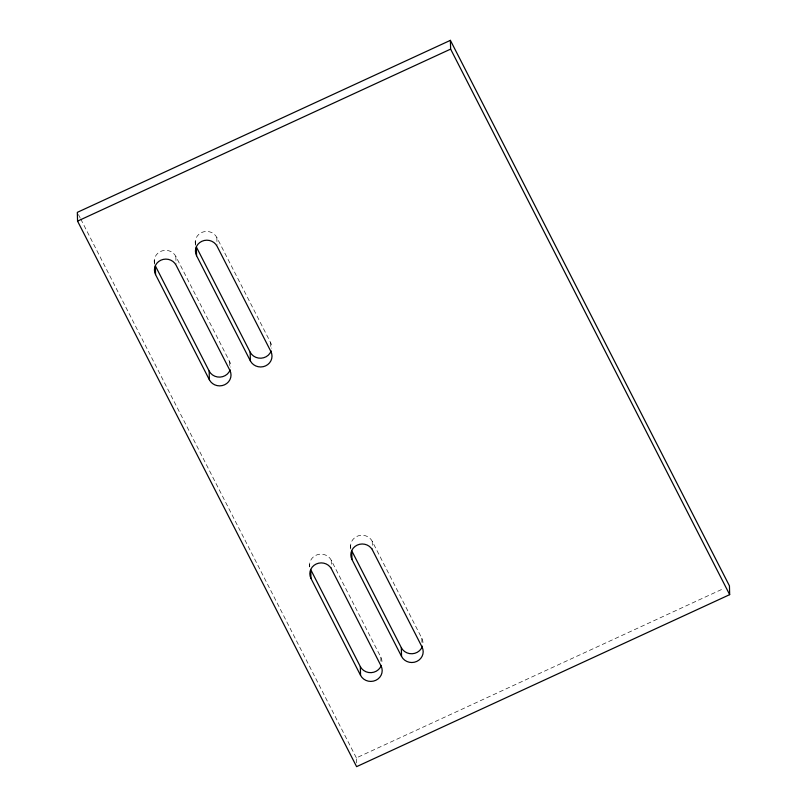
<?xml version="1.0" encoding="UTF-8"?>
<svg xmlns="http://www.w3.org/2000/svg" width="807" height="807" viewBox="0 0 807 807"><rect width="100%" height="100%" fill="white"/><g stroke="black" fill="none" stroke-linecap="round" stroke-linejoin="round"><path stroke-width="0.61" stroke-dasharray="4.04 3.03" d="M356.502 762.897L356.371 757.894L723.718 588.525M195.405 244.279A11.389 10.784 -1.5 0 1 203.011 231.992A11.389 10.784 -1.5 0 1 216.841 237.5L270.658 342.703A11.389 10.784 -1.5 0 1 271.757 348.19M350.793 548.074A11.389 10.784 -1.5 0 1 358.399 535.787A11.389 10.784 -1.5 0 1 372.229 541.295L421.819 638.246A11.389 10.784 -1.5 0 1 422.929 643.734M154.409 263.183A11.389 10.784 -1.5 0 1 162.015 250.896A11.389 10.784 -1.5 0 1 175.845 256.404L229.652 361.607A11.389 10.784 -1.5 0 1 230.762 367.084M309.797 566.978A11.389 10.784 -1.5 0 1 317.403 554.691A11.389 10.784 -1.5 0 1 331.233 560.199L380.823 657.15A11.389 10.784 -1.5 0 1 381.933 662.628M78.471 214.601L80.196 217.971M80.771 219.09L356.371 757.894M421.819 638.246L422.021 645.751M380.823 657.15L380.954 662.154M372.229 541.295L372.461 550.051M350.621 545.26L350.722 549.012M331.233 560.199L331.465 568.955M309.626 564.164L309.696 566.665M270.658 342.703L270.748 346.455M229.652 361.607L229.783 366.61M216.841 237.5L217.033 245.005M195.233 241.464L195.334 245.227M175.845 256.404L176.037 263.909M154.238 260.368L154.339 264.121"/><path stroke-width="1.21" d="M450.397 40.35L77.331 212.352L77.553 221.118L356.603 766.65L729.669 594.648L729.447 585.882L450.397 40.35L450.629 49.106L729.669 594.648M77.553 221.118L450.629 49.106M250.382 360.911L250.15 352.155L196.343 246.952L196.575 255.708L250.382 360.911A11.389 10.784 -1.5 0 0 265.594 365.884A11.389 10.784 -1.5 0 0 270.88 351.469L217.073 246.256A11.389 10.784 -1.5 0 0 201.861 241.283A11.389 10.784 -1.5 0 0 196.575 255.708M401.553 656.454L401.321 647.698L351.731 550.747L351.963 559.503L401.553 656.454A11.389 10.784 -1.5 0 0 416.765 661.427A11.389 10.784 -1.5 0 0 422.051 647.002L372.461 550.051A11.389 10.784 -1.5 0 0 357.249 545.078A11.389 10.784 -1.5 0 0 351.963 559.503M209.386 379.815L209.154 371.059L155.347 265.846L155.569 274.612L209.386 379.815A11.389 10.784 -1.5 0 0 224.598 384.788A11.389 10.784 -1.5 0 0 229.884 370.363L176.067 265.16A11.389 10.784 -1.5 0 0 160.865 260.187A11.389 10.784 -1.5 0 0 155.569 274.612M360.558 675.358L360.325 666.602L310.735 569.641L310.967 578.407L360.558 675.358A11.389 10.784 -1.5 0 0 375.769 680.331A11.389 10.784 -1.5 0 0 381.055 665.906L331.465 568.955A11.389 10.784 -1.5 0 0 316.253 563.982A11.389 10.784 -1.5 0 0 310.967 578.407M230.156 369.848A11.389 10.784 -1.5 0 1 220.069 377.101A11.389 10.784 -1.5 0 1 209.154 371.059M271.162 350.944A11.389 10.784 -1.5 0 1 261.065 358.197A11.389 10.784 -1.5 0 1 250.15 352.155M381.328 665.392A11.389 10.784 -1.5 0 1 371.24 672.645A11.389 10.784 -1.5 0 1 360.325 666.602M422.333 646.488A11.389 10.784 -1.5 0 1 412.236 653.741A11.389 10.784 -1.5 0 1 401.321 647.698"/></g></svg>
